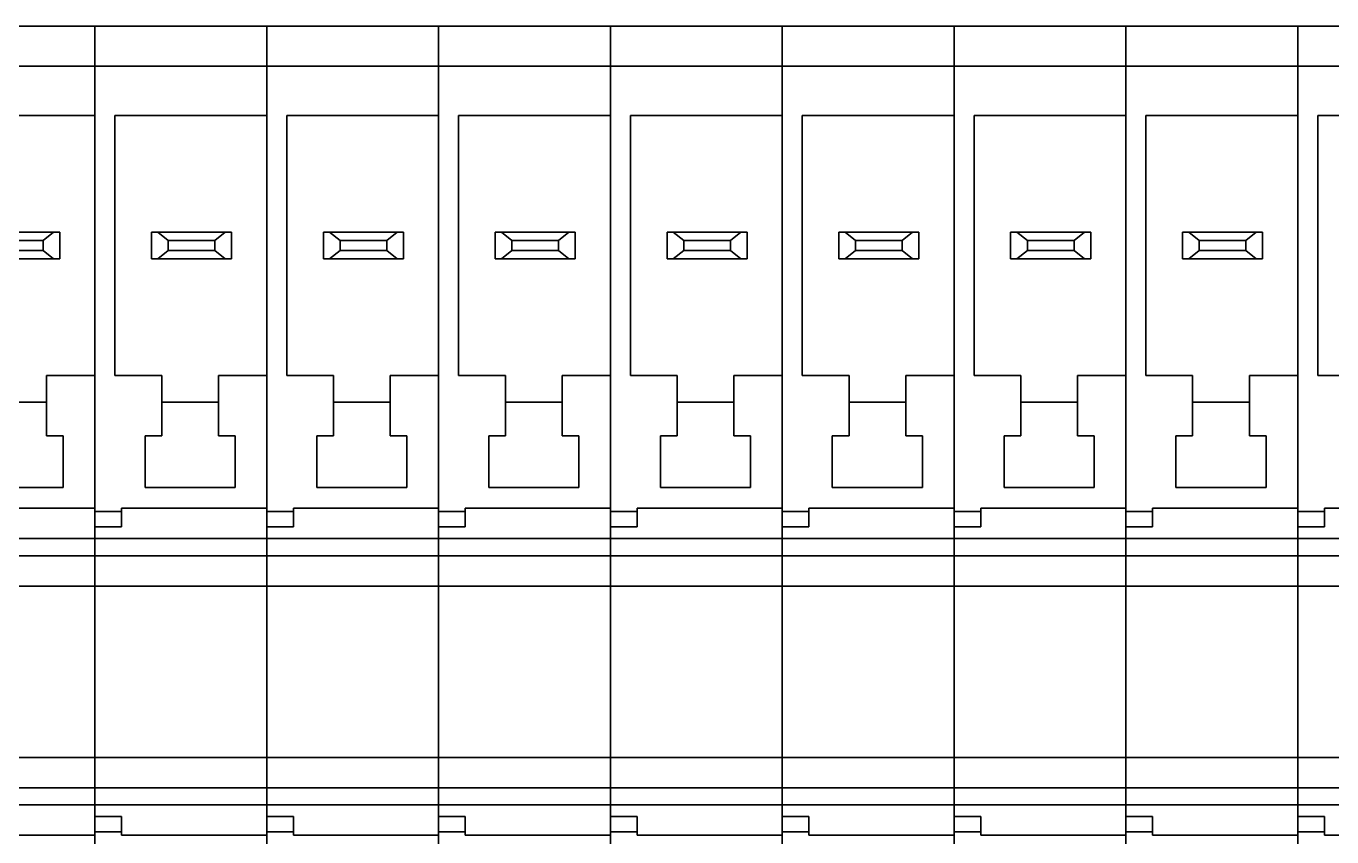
# Model space of a CAD drawing. Header units: millimetres. Extents: x 7 to 587, y 2 to 418.
# Drawn here: x 356.64 to 395.77, y 245.3 to 269.6 of the extents above; entities that cross this region are included whole.
import ezdxf

# ---------------------------------------------------------------- set-up
doc = ezdxf.new("R2010")
doc.units = ezdxf.units.MM
doc.layers.add('GR1_01', color=7, linetype='Continuous')

# ---------------------------------------------------------------- blocks, each defined once
blk = doc.blocks.new('BLKF113')
at = {"layer": 'GR1_01', "color": 3, "linetype": 'Continuous', "lineweight": 35}
for p, q in [((358.7, 269.6), (353.55, 269.6)), ((358.7, 269.6), (358.7, 268.4)), ((358.7, 268.4), (353.55, 268.4)), ((358.7, 268.4), (358.7, 266.925)), ((354.15, 266.925), (358.7, 266.925)), ((358.7, 259.125), (358.7, 266.925)), ((357.456, 263.425), (355.434, 263.425)), ((357.456, 263.425), (357.145, 263.175)), ((357.645, 263.425), (357.456, 263.425)), ((357.645, 262.625), (357.645, 263.425)), ((357.145, 263.175), (355.745, 263.175)), ((357.145, 262.875), (357.145, 263.175)), ((355.434, 262.625), (357.456, 262.625)), ((355.745, 262.875), (357.145, 262.875)), ((357.145, 262.875), (357.456, 262.625)), ((357.456, 262.625), (357.645, 262.625)), ((357.25, 259.125), (357.25, 258.325)), ((358.7, 259.125), (357.25, 259.125)), ((358.7, 259.125), (358.7, 255.15)), ((355.55, 258.325), (357.25, 258.325)), ((357.25, 258.325), (357.25, 257.325)), ((357.25, 257.325), (357.75, 257.325)), ((357.75, 257.325), (357.75, 255.775)), ((357.75, 255.775), (355.05, 255.775)), ((358.7, 255.15), (354.35, 255.15)), ((358.7, 255.15), (358.7, 254.24)), ((353.55, 254.24), (358.7, 254.24)), ((358.7, 253.728), (358.7, 254.24)), ((358.7, 253.728), (353.55, 253.728)), ((358.7, 253.728), (358.7, 252.816)), ((353.55, 252.816), (358.7, 252.816)), ((358.7, 252.816), (358.7, 247.684)), ((353.55, 247.684), (358.7, 247.684)), ((358.7, 246.772), (358.7, 247.684)), ((358.7, 246.772), (353.55, 246.772)), ((358.7, 246.772), (358.7, 246.26)), ((353.55, 246.26), (358.7, 246.26)), ((358.7, 245.35), (358.7, 246.26)), ((358.7, 245.35), (354.35, 245.35)), ((358.7, 245.018), (358.7, 245.35))]:
    blk.add_line(p, q, dxfattribs=at)
blk = doc.blocks.new('BLKF114')
at = {"layer": 'GR1_01', "color": 3, "linetype": 'Continuous', "lineweight": 35}
for p, q in [((358.7, 268.4), (358.7, 269.6)), ((363.85, 269.6), (358.7, 269.6)), ((363.85, 269.6), (363.85, 268.4)), ((363.85, 268.4), (358.7, 268.4)), ((358.7, 255.049), (358.7, 268.4)), ((363.85, 268.4), (363.85, 266.925)), ((359.3, 266.925), (363.85, 266.925)), ((359.3, 259.125), (359.3, 266.925)), ((363.85, 259.125), (363.85, 266.925)), ((360.584, 263.425), (360.395, 263.425)), ((360.395, 263.425), (360.395, 262.625)), ((360.895, 263.175), (360.584, 263.425)), ((362.606, 263.425), (360.584, 263.425)), ((362.606, 263.425), (362.295, 263.175)), ((362.795, 263.425), (362.606, 263.425)), ((362.795, 262.625), (362.795, 263.425)), ((362.295, 263.175), (360.895, 263.175)), ((360.895, 263.175), (360.895, 262.875)), ((362.295, 262.875), (362.295, 263.175)), ((360.395, 262.625), (360.584, 262.625)), ((360.584, 262.625), (360.895, 262.875)), ((360.584, 262.625), (362.606, 262.625)), ((360.895, 262.875), (362.295, 262.875)), ((362.295, 262.875), (362.606, 262.625)), ((362.606, 262.625), (362.795, 262.625)), ((360.7, 259.125), (359.3, 259.125)), ((360.7, 258.325), (360.7, 259.125)), ((362.4, 259.125), (362.4, 258.325)), ((363.85, 259.125), (362.4, 259.125)), ((363.85, 259.125), (363.85, 255.15)), ((360.7, 257.325), (360.7, 258.325)), ((360.7, 258.325), (362.4, 258.325)), ((362.4, 258.325), (362.4, 257.325)), ((360.2, 257.325), (360.7, 257.325)), ((360.2, 255.775), (360.2, 257.325)), ((362.4, 257.325), (362.9, 257.325)), ((362.9, 257.325), (362.9, 255.775)), ((362.9, 255.775), (360.2, 255.775)), ((359.5, 255.049), (358.7, 255.049)), ((358.7, 254.593), (358.7, 255.049)), ((363.85, 255.15), (359.5, 255.15)), ((359.5, 255.049), (359.5, 255.15)), ((359.5, 255.049), (359.5, 254.593)), ((363.85, 255.15), (363.85, 254.24)), ((359.5, 254.593), (358.7, 254.593)), ((358.7, 254.24), (358.7, 254.593)), ((358.7, 253.728), (358.7, 254.24)), ((358.7, 254.24), (363.85, 254.24)), ((363.85, 253.728), (363.85, 254.24)), ((363.85, 253.728), (358.7, 253.728)), ((358.7, 253.728), (358.7, 252.816)), ((363.85, 253.728), (363.85, 252.816)), ((358.7, 252.816), (363.85, 252.816)), ((358.7, 247.684), (358.7, 252.816)), ((363.85, 252.816), (363.85, 247.684)), ((358.7, 247.684), (363.85, 247.684)), ((358.7, 247.684), (358.7, 246.772)), ((363.85, 246.772), (363.85, 247.684)), ((363.85, 246.772), (358.7, 246.772)), ((358.7, 246.772), (358.7, 246.26)), ((363.85, 246.772), (363.85, 246.26)), ((358.7, 246.26), (363.85, 246.26)), ((358.7, 245.907), (358.7, 246.26)), ((363.85, 245.35), (363.85, 246.26)), ((359.5, 245.907), (358.7, 245.907)), ((358.7, 245.451), (358.7, 245.907)), ((359.5, 245.907), (359.5, 245.451)), ((359.5, 245.451), (358.7, 245.451)), ((358.7, 245.018), (358.7, 245.451)), ((359.5, 245.451), (359.5, 245.35)), ((363.85, 245.35), (359.5, 245.35)), ((363.85, 245.018), (363.85, 245.35))]:
    blk.add_line(p, q, dxfattribs=at)
blk = doc.blocks.new('BLKF115')
at = {"layer": 'GR1_01', "color": 3, "linetype": 'Continuous', "lineweight": 35}
for p, q in [((363.85, 268.4), (363.85, 269.6)), ((369, 269.6), (363.85, 269.6)), ((369, 269.6), (369, 268.4)), ((369, 268.4), (363.85, 268.4)), ((363.85, 255.049), (363.85, 268.4)), ((369, 268.4), (369, 266.925)), ((364.45, 266.925), (369, 266.925)), ((364.45, 259.125), (364.45, 266.925)), ((369, 259.125), (369, 266.925)), ((365.734, 263.425), (365.545, 263.425)), ((365.545, 263.425), (365.545, 262.625)), ((366.045, 263.175), (365.734, 263.425)), ((367.756, 263.425), (365.734, 263.425)), ((367.756, 263.425), (367.445, 263.175)), ((367.945, 263.425), (367.756, 263.425)), ((367.945, 262.625), (367.945, 263.425)), ((367.445, 263.175), (366.045, 263.175)), ((366.045, 263.175), (366.045, 262.875)), ((367.445, 262.875), (367.445, 263.175)), ((365.545, 262.625), (365.734, 262.625)), ((365.734, 262.625), (366.045, 262.875)), ((365.734, 262.625), (367.756, 262.625)), ((366.045, 262.875), (367.445, 262.875)), ((367.445, 262.875), (367.756, 262.625)), ((367.756, 262.625), (367.945, 262.625)), ((365.85, 259.125), (364.45, 259.125)), ((365.85, 258.325), (365.85, 259.125)), ((367.55, 259.125), (367.55, 258.325)), ((369, 259.125), (367.55, 259.125)), ((369, 259.125), (369, 255.15)), ((365.85, 257.325), (365.85, 258.325)), ((365.85, 258.325), (367.55, 258.325)), ((367.55, 258.325), (367.55, 257.325)), ((365.35, 257.325), (365.85, 257.325)), ((365.35, 255.775), (365.35, 257.325)), ((367.55, 257.325), (368.05, 257.325)), ((368.05, 257.325), (368.05, 255.775)), ((368.05, 255.775), (365.35, 255.775)), ((364.65, 255.049), (363.85, 255.049)), ((363.85, 254.593), (363.85, 255.049)), ((369, 255.15), (364.65, 255.15)), ((364.65, 255.049), (364.65, 255.15)), ((364.65, 255.049), (364.65, 254.593)), ((369, 255.15), (369, 254.24)), ((364.65, 254.593), (363.85, 254.593)), ((363.85, 254.24), (363.85, 254.593)), ((363.85, 253.728), (363.85, 254.24)), ((363.85, 254.24), (369, 254.24)), ((369, 253.728), (369, 254.24)), ((369, 253.728), (363.85, 253.728)), ((363.85, 253.728), (363.85, 252.816)), ((369, 253.728), (369, 252.816)), ((363.85, 252.816), (369, 252.816)), ((363.85, 247.684), (363.85, 252.816)), ((369, 252.816), (369, 247.684)), ((363.85, 247.684), (369, 247.684)), ((363.85, 247.684), (363.85, 246.772)), ((369, 246.772), (369, 247.684)), ((369, 246.772), (363.85, 246.772)), ((363.85, 246.772), (363.85, 246.26)), ((369, 246.772), (369, 246.26)), ((363.85, 246.26), (369, 246.26)), ((363.85, 245.907), (363.85, 246.26)), ((369, 245.35), (369, 246.26)), ((364.65, 245.907), (363.85, 245.907)), ((363.85, 245.451), (363.85, 245.907)), ((364.65, 245.907), (364.65, 245.451)), ((364.65, 245.451), (363.85, 245.451)), ((363.85, 245.018), (363.85, 245.451)), ((364.65, 245.451), (364.65, 245.35)), ((369, 245.35), (364.65, 245.35)), ((369, 245.018), (369, 245.35))]:
    blk.add_line(p, q, dxfattribs=at)
blk = doc.blocks.new('BLKF116')
at = {"layer": 'GR1_01', "color": 3, "linetype": 'Continuous', "lineweight": 35}
for p, q in [((369, 268.4), (369, 269.6)), ((374.15, 269.6), (369, 269.6)), ((374.15, 269.6), (374.15, 268.4)), ((374.15, 268.4), (369, 268.4)), ((369, 255.049), (369, 268.4)), ((374.15, 268.4), (374.15, 266.925)), ((369.6, 266.925), (374.15, 266.925)), ((369.6, 259.125), (369.6, 266.925)), ((374.15, 259.125), (374.15, 266.925)), ((370.884, 263.425), (370.695, 263.425)), ((370.695, 263.425), (370.695, 262.625)), ((371.195, 263.175), (370.884, 263.425)), ((372.906, 263.425), (370.884, 263.425)), ((372.906, 263.425), (372.595, 263.175)), ((373.095, 263.425), (372.906, 263.425)), ((373.095, 262.625), (373.095, 263.425)), ((372.595, 263.175), (371.195, 263.175)), ((371.195, 263.175), (371.195, 262.875)), ((372.595, 262.875), (372.595, 263.175)), ((370.695, 262.625), (370.884, 262.625)), ((370.884, 262.625), (371.195, 262.875)), ((370.884, 262.625), (372.906, 262.625)), ((371.195, 262.875), (372.595, 262.875)), ((372.595, 262.875), (372.906, 262.625)), ((372.906, 262.625), (373.095, 262.625)), ((371, 259.125), (369.6, 259.125)), ((371, 258.325), (371, 259.125)), ((372.7, 259.125), (372.7, 258.325)), ((374.15, 259.125), (372.7, 259.125)), ((374.15, 259.125), (374.15, 255.15)), ((371, 257.325), (371, 258.325)), ((371, 258.325), (372.7, 258.325)), ((372.7, 258.325), (372.7, 257.325)), ((370.5, 257.325), (371, 257.325)), ((370.5, 255.775), (370.5, 257.325)), ((372.7, 257.325), (373.2, 257.325)), ((373.2, 257.325), (373.2, 255.775)), ((373.2, 255.775), (370.5, 255.775)), ((369.8, 255.049), (369, 255.049)), ((369, 254.593), (369, 255.049)), ((374.15, 255.15), (369.8, 255.15)), ((369.8, 255.049), (369.8, 255.15)), ((369.8, 255.049), (369.8, 254.593)), ((374.15, 255.15), (374.15, 254.24)), ((369.8, 254.593), (369, 254.593)), ((369, 254.24), (369, 254.593)), ((369, 253.728), (369, 254.24)), ((369, 254.24), (374.15, 254.24)), ((374.15, 253.728), (374.15, 254.24)), ((374.15, 253.728), (369, 253.728)), ((369, 253.728), (369, 252.816)), ((374.15, 253.728), (374.15, 252.816)), ((369, 252.816), (374.15, 252.816)), ((369, 247.684), (369, 252.816)), ((374.15, 252.816), (374.15, 247.684)), ((369, 247.684), (374.15, 247.684)), ((369, 247.684), (369, 246.772)), ((374.15, 246.772), (374.15, 247.684)), ((374.15, 246.772), (369, 246.772)), ((369, 246.772), (369, 246.26)), ((374.15, 246.772), (374.15, 246.26)), ((369, 246.26), (374.15, 246.26)), ((369, 245.907), (369, 246.26)), ((374.15, 245.35), (374.15, 246.26)), ((369.8, 245.907), (369, 245.907)), ((369, 245.451), (369, 245.907)), ((369.8, 245.907), (369.8, 245.451)), ((369.8, 245.451), (369, 245.451)), ((369, 245.018), (369, 245.451)), ((369.8, 245.451), (369.8, 245.35)), ((374.15, 245.35), (369.8, 245.35)), ((374.15, 245.018), (374.15, 245.35))]:
    blk.add_line(p, q, dxfattribs=at)
blk = doc.blocks.new('BLKF117')
at = {"layer": 'GR1_01', "color": 3, "linetype": 'Continuous', "lineweight": 35}
for p, q in [((374.15, 268.4), (374.15, 269.6)), ((379.3, 269.6), (374.15, 269.6)), ((379.3, 269.6), (379.3, 268.4)), ((379.3, 268.4), (374.15, 268.4)), ((374.15, 255.049), (374.15, 268.4)), ((379.3, 268.4), (379.3, 266.925)), ((374.75, 266.925), (379.3, 266.925)), ((374.75, 259.125), (374.75, 266.925)), ((379.3, 259.125), (379.3, 266.925)), ((376.034, 263.425), (375.845, 263.425)), ((375.845, 263.425), (375.845, 262.625)), ((376.345, 263.175), (376.034, 263.425)), ((378.056, 263.425), (376.034, 263.425)), ((378.056, 263.425), (377.745, 263.175)), ((378.245, 263.425), (378.056, 263.425)), ((378.245, 262.625), (378.245, 263.425)), ((377.745, 263.175), (376.345, 263.175)), ((376.345, 263.175), (376.345, 262.875)), ((377.745, 262.875), (377.745, 263.175)), ((375.845, 262.625), (376.034, 262.625)), ((376.034, 262.625), (376.345, 262.875)), ((376.034, 262.625), (378.056, 262.625)), ((376.345, 262.875), (377.745, 262.875)), ((377.745, 262.875), (378.056, 262.625)), ((378.056, 262.625), (378.245, 262.625)), ((376.15, 259.125), (374.75, 259.125)), ((376.15, 258.325), (376.15, 259.125)), ((377.85, 259.125), (377.85, 258.325)), ((379.3, 259.125), (377.85, 259.125)), ((379.3, 259.125), (379.3, 255.15)), ((376.15, 257.325), (376.15, 258.325)), ((376.15, 258.325), (377.85, 258.325)), ((377.85, 258.325), (377.85, 257.325)), ((375.65, 257.325), (376.15, 257.325)), ((375.65, 255.775), (375.65, 257.325)), ((377.85, 257.325), (378.35, 257.325)), ((378.35, 257.325), (378.35, 255.775)), ((378.35, 255.775), (375.65, 255.775)), ((374.95, 255.049), (374.15, 255.049)), ((374.15, 254.593), (374.15, 255.049)), ((379.3, 255.15), (374.95, 255.15)), ((374.95, 255.049), (374.95, 255.15)), ((374.95, 255.049), (374.95, 254.593)), ((379.3, 255.15), (379.3, 254.24)), ((374.95, 254.593), (374.15, 254.593)), ((374.15, 254.24), (374.15, 254.593)), ((374.15, 253.728), (374.15, 254.24)), ((374.15, 254.24), (379.3, 254.24)), ((379.3, 253.728), (379.3, 254.24)), ((379.3, 253.728), (374.15, 253.728)), ((374.15, 253.728), (374.15, 252.816)), ((379.3, 253.728), (379.3, 252.816)), ((374.15, 252.816), (379.3, 252.816)), ((374.15, 247.684), (374.15, 252.816)), ((379.3, 252.816), (379.3, 247.684)), ((374.15, 247.684), (379.3, 247.684)), ((374.15, 247.684), (374.15, 246.772)), ((379.3, 246.772), (379.3, 247.684)), ((379.3, 246.772), (374.15, 246.772)), ((374.15, 246.772), (374.15, 246.26)), ((379.3, 246.772), (379.3, 246.26)), ((374.15, 246.26), (379.3, 246.26)), ((374.15, 245.907), (374.15, 246.26)), ((379.3, 245.35), (379.3, 246.26)), ((374.95, 245.907), (374.15, 245.907)), ((374.15, 245.451), (374.15, 245.907)), ((374.95, 245.907), (374.95, 245.451)), ((374.95, 245.451), (374.15, 245.451)), ((374.15, 245.018), (374.15, 245.451)), ((374.95, 245.451), (374.95, 245.35)), ((379.3, 245.35), (374.95, 245.35)), ((379.3, 245.018), (379.3, 245.35))]:
    blk.add_line(p, q, dxfattribs=at)
blk = doc.blocks.new('BLKF118')
at = {"layer": 'GR1_01', "color": 3, "linetype": 'Continuous', "lineweight": 35}
for p, q in [((379.3, 268.4), (379.3, 269.6)), ((384.45, 269.6), (379.3, 269.6)), ((384.45, 269.6), (384.45, 268.4)), ((384.45, 268.4), (379.3, 268.4)), ((379.3, 255.049), (379.3, 268.4)), ((384.45, 268.4), (384.45, 266.925)), ((379.9, 266.925), (384.45, 266.925)), ((379.9, 259.125), (379.9, 266.925)), ((384.45, 259.125), (384.45, 266.925)), ((381.184, 263.425), (380.995, 263.425)), ((380.995, 263.425), (380.995, 262.625)), ((381.495, 263.175), (381.184, 263.425)), ((383.206, 263.425), (381.184, 263.425)), ((383.206, 263.425), (382.895, 263.175)), ((383.395, 263.425), (383.206, 263.425)), ((383.395, 262.625), (383.395, 263.425)), ((382.895, 263.175), (381.495, 263.175)), ((381.495, 263.175), (381.495, 262.875)), ((382.895, 262.875), (382.895, 263.175)), ((380.995, 262.625), (381.184, 262.625)), ((381.184, 262.625), (381.495, 262.875)), ((381.184, 262.625), (383.206, 262.625)), ((381.495, 262.875), (382.895, 262.875)), ((382.895, 262.875), (383.206, 262.625)), ((383.206, 262.625), (383.395, 262.625)), ((381.3, 259.125), (379.9, 259.125)), ((381.3, 258.325), (381.3, 259.125)), ((383, 259.125), (383, 258.325)), ((384.45, 259.125), (383, 259.125)), ((384.45, 259.125), (384.45, 255.15)), ((381.3, 257.325), (381.3, 258.325)), ((381.3, 258.325), (383, 258.325)), ((383, 258.325), (383, 257.325)), ((380.8, 257.325), (381.3, 257.325)), ((380.8, 255.775), (380.8, 257.325)), ((383, 257.325), (383.5, 257.325)), ((383.5, 257.325), (383.5, 255.775)), ((383.5, 255.775), (380.8, 255.775)), ((380.1, 255.049), (379.3, 255.049)), ((379.3, 254.593), (379.3, 255.049)), ((384.45, 255.15), (380.1, 255.15)), ((380.1, 255.049), (380.1, 255.15)), ((380.1, 255.049), (380.1, 254.593)), ((384.45, 255.15), (384.45, 254.24)), ((380.1, 254.593), (379.3, 254.593)), ((379.3, 254.24), (379.3, 254.593)), ((379.3, 253.728), (379.3, 254.24)), ((379.3, 254.24), (384.45, 254.24)), ((384.45, 253.728), (384.45, 254.24)), ((384.45, 253.728), (379.3, 253.728)), ((379.3, 253.728), (379.3, 252.816)), ((384.45, 253.728), (384.45, 252.816)), ((379.3, 252.816), (384.45, 252.816)), ((379.3, 247.684), (379.3, 252.816)), ((384.45, 252.816), (384.45, 247.684)), ((379.3, 247.684), (384.45, 247.684)), ((379.3, 247.684), (379.3, 246.772)), ((384.45, 246.772), (384.45, 247.684)), ((384.45, 246.772), (379.3, 246.772)), ((379.3, 246.772), (379.3, 246.26)), ((384.45, 246.772), (384.45, 246.26)), ((379.3, 246.26), (384.45, 246.26)), ((379.3, 245.907), (379.3, 246.26)), ((384.45, 245.35), (384.45, 246.26)), ((380.1, 245.907), (379.3, 245.907)), ((379.3, 245.451), (379.3, 245.907)), ((380.1, 245.907), (380.1, 245.451)), ((380.1, 245.451), (379.3, 245.451)), ((379.3, 245.018), (379.3, 245.451)), ((380.1, 245.451), (380.1, 245.35)), ((384.45, 245.35), (380.1, 245.35)), ((384.45, 245.018), (384.45, 245.35))]:
    blk.add_line(p, q, dxfattribs=at)
blk = doc.blocks.new('BLKF119')
at = {"layer": 'GR1_01', "color": 3, "linetype": 'Continuous', "lineweight": 35}
for p, q in [((384.45, 268.4), (384.45, 269.6)), ((389.6, 269.6), (384.45, 269.6)), ((389.6, 269.6), (389.6, 268.4)), ((389.6, 268.4), (384.45, 268.4)), ((384.45, 255.049), (384.45, 268.4)), ((389.6, 268.4), (389.6, 266.925)), ((385.05, 266.925), (389.6, 266.925)), ((385.05, 259.125), (385.05, 266.925)), ((389.6, 259.125), (389.6, 266.925)), ((386.334, 263.425), (386.145, 263.425)), ((386.145, 263.425), (386.145, 262.625)), ((386.645, 263.175), (386.334, 263.425)), ((388.356, 263.425), (386.334, 263.425)), ((388.356, 263.425), (388.045, 263.175)), ((388.545, 263.425), (388.356, 263.425)), ((388.545, 262.625), (388.545, 263.425)), ((388.045, 263.175), (386.645, 263.175)), ((386.645, 263.175), (386.645, 262.875)), ((388.045, 262.875), (388.045, 263.175)), ((386.145, 262.625), (386.334, 262.625)), ((386.334, 262.625), (386.645, 262.875)), ((386.334, 262.625), (388.356, 262.625)), ((386.645, 262.875), (388.045, 262.875)), ((388.045, 262.875), (388.356, 262.625)), ((388.356, 262.625), (388.545, 262.625)), ((386.45, 259.125), (385.05, 259.125)), ((386.45, 258.325), (386.45, 259.125)), ((388.15, 259.125), (388.15, 258.325)), ((389.6, 259.125), (388.15, 259.125)), ((389.6, 259.125), (389.6, 255.15)), ((386.45, 257.325), (386.45, 258.325)), ((386.45, 258.325), (388.15, 258.325)), ((388.15, 258.325), (388.15, 257.325)), ((385.95, 257.325), (386.45, 257.325)), ((385.95, 255.775), (385.95, 257.325)), ((388.15, 257.325), (388.65, 257.325)), ((388.65, 257.325), (388.65, 255.775)), ((388.65, 255.775), (385.95, 255.775)), ((385.25, 255.049), (384.45, 255.049)), ((384.45, 254.593), (384.45, 255.049)), ((389.6, 255.15), (385.25, 255.15)), ((385.25, 255.049), (385.25, 255.15)), ((385.25, 255.049), (385.25, 254.593)), ((389.6, 255.15), (389.6, 254.24)), ((385.25, 254.593), (384.45, 254.593)), ((384.45, 254.24), (384.45, 254.593)), ((384.45, 253.728), (384.45, 254.24)), ((384.45, 254.24), (389.6, 254.24)), ((389.6, 253.728), (389.6, 254.24)), ((389.6, 253.728), (384.45, 253.728)), ((384.45, 253.728), (384.45, 252.816)), ((389.6, 253.728), (389.6, 252.816)), ((384.45, 252.816), (389.6, 252.816)), ((384.45, 247.684), (384.45, 252.816)), ((389.6, 252.816), (389.6, 247.684)), ((384.45, 247.684), (389.6, 247.684)), ((384.45, 247.684), (384.45, 246.772)), ((389.6, 246.772), (389.6, 247.684)), ((389.6, 246.772), (384.45, 246.772)), ((384.45, 246.772), (384.45, 246.26)), ((389.6, 246.772), (389.6, 246.26)), ((384.45, 246.26), (389.6, 246.26)), ((384.45, 245.907), (384.45, 246.26)), ((389.6, 245.35), (389.6, 246.26)), ((385.25, 245.907), (384.45, 245.907)), ((384.45, 245.451), (384.45, 245.907)), ((385.25, 245.907), (385.25, 245.451)), ((385.25, 245.451), (384.45, 245.451)), ((384.45, 245.018), (384.45, 245.451)), ((385.25, 245.451), (385.25, 245.35)), ((389.6, 245.35), (385.25, 245.35)), ((389.6, 245.018), (389.6, 245.35))]:
    blk.add_line(p, q, dxfattribs=at)
blk = doc.blocks.new('BLKF120')
at = {"layer": 'GR1_01', "color": 3, "linetype": 'Continuous', "lineweight": 35}
for p, q in [((389.6, 268.4), (389.6, 269.6)), ((394.75, 269.6), (389.6, 269.6)), ((394.75, 269.6), (394.75, 268.4)), ((394.75, 268.4), (389.6, 268.4)), ((389.6, 255.049), (389.6, 268.4)), ((394.75, 268.4), (394.75, 266.925)), ((390.2, 266.925), (394.75, 266.925)), ((390.2, 259.125), (390.2, 266.925)), ((394.75, 259.125), (394.75, 266.925)), ((391.484, 263.425), (391.295, 263.425)), ((391.295, 263.425), (391.295, 262.625)), ((391.795, 263.175), (391.484, 263.425)), ((393.506, 263.425), (391.484, 263.425)), ((393.506, 263.425), (393.195, 263.175)), ((393.695, 263.425), (393.506, 263.425)), ((393.695, 262.625), (393.695, 263.425)), ((393.195, 263.175), (391.795, 263.175)), ((391.795, 263.175), (391.795, 262.875)), ((393.195, 262.875), (393.195, 263.175)), ((391.295, 262.625), (391.484, 262.625)), ((391.484, 262.625), (391.795, 262.875)), ((391.484, 262.625), (393.506, 262.625)), ((391.795, 262.875), (393.195, 262.875)), ((393.195, 262.875), (393.506, 262.625)), ((393.506, 262.625), (393.695, 262.625)), ((391.6, 259.125), (390.2, 259.125)), ((391.6, 258.325), (391.6, 259.125)), ((393.3, 259.125), (393.3, 258.325)), ((394.75, 259.125), (393.3, 259.125)), ((394.75, 259.125), (394.75, 255.15)), ((391.6, 257.325), (391.6, 258.325)), ((391.6, 258.325), (393.3, 258.325)), ((393.3, 258.325), (393.3, 257.325)), ((391.1, 257.325), (391.6, 257.325)), ((391.1, 255.775), (391.1, 257.325)), ((393.3, 257.325), (393.8, 257.325)), ((393.8, 257.325), (393.8, 255.775)), ((393.8, 255.775), (391.1, 255.775)), ((390.4, 255.049), (389.6, 255.049)), ((389.6, 254.593), (389.6, 255.049)), ((394.75, 255.15), (390.4, 255.15)), ((390.4, 255.049), (390.4, 255.15)), ((390.4, 255.049), (390.4, 254.593)), ((394.75, 255.15), (394.75, 254.24)), ((390.4, 254.593), (389.6, 254.593)), ((389.6, 254.24), (389.6, 254.593)), ((389.6, 253.728), (389.6, 254.24)), ((389.6, 254.24), (394.75, 254.24)), ((394.75, 253.728), (394.75, 254.24)), ((394.75, 253.728), (389.6, 253.728)), ((389.6, 253.728), (389.6, 252.816)), ((394.75, 253.728), (394.75, 252.816)), ((389.6, 252.816), (394.75, 252.816)), ((389.6, 247.684), (389.6, 252.816)), ((394.75, 252.816), (394.75, 247.684)), ((389.6, 247.684), (394.75, 247.684)), ((389.6, 247.684), (389.6, 246.772)), ((394.75, 246.772), (394.75, 247.684)), ((394.75, 246.772), (389.6, 246.772)), ((389.6, 246.772), (389.6, 246.26)), ((394.75, 246.772), (394.75, 246.26)), ((389.6, 246.26), (394.75, 246.26)), ((389.6, 245.907), (389.6, 246.26)), ((394.75, 245.35), (394.75, 246.26)), ((390.4, 245.907), (389.6, 245.907)), ((389.6, 245.451), (389.6, 245.907)), ((390.4, 245.907), (390.4, 245.451)), ((390.4, 245.451), (389.6, 245.451)), ((389.6, 245.018), (389.6, 245.451)), ((390.4, 245.451), (390.4, 245.35)), ((394.75, 245.35), (390.4, 245.35)), ((394.75, 245.018), (394.75, 245.35))]:
    blk.add_line(p, q, dxfattribs=at)
blk = doc.blocks.new('BLKF121')
at = {"layer": 'GR1_01', "color": 3, "linetype": 'Continuous', "lineweight": 35}
for p, q in [((394.75, 268.4), (394.75, 269.6)), ((399.9, 269.6), (394.75, 269.6)), ((399.9, 268.4), (394.75, 268.4)), ((394.75, 255.049), (394.75, 268.4)), ((395.35, 266.925), (399.9, 266.925)), ((395.35, 259.125), (395.35, 266.925)), ((396.75, 259.125), (395.35, 259.125)), ((395.55, 255.049), (394.75, 255.049)), ((394.75, 254.593), (394.75, 255.049)), ((399.9, 255.15), (395.55, 255.15)), ((395.55, 255.049), (395.55, 255.15)), ((395.55, 255.049), (395.55, 254.593)), ((395.55, 254.593), (394.75, 254.593)), ((394.75, 254.24), (394.75, 254.593)), ((394.75, 253.728), (394.75, 254.24)), ((394.75, 254.24), (399.9, 254.24)), ((399.9, 253.728), (394.75, 253.728)), ((394.75, 253.728), (394.75, 252.816)), ((394.75, 252.816), (399.9, 252.816)), ((394.75, 247.684), (394.75, 252.816)), ((394.75, 247.684), (399.9, 247.684)), ((394.75, 247.684), (394.75, 246.772)), ((399.9, 246.772), (394.75, 246.772)), ((394.75, 246.772), (394.75, 246.26)), ((394.75, 246.26), (399.9, 246.26)), ((394.75, 245.907), (394.75, 246.26)), ((395.55, 245.907), (394.75, 245.907)), ((394.75, 245.451), (394.75, 245.907)), ((395.55, 245.907), (395.55, 245.451)), ((395.55, 245.451), (394.75, 245.451)), ((394.75, 245.018), (394.75, 245.451)), ((395.55, 245.451), (395.55, 245.35)), ((399.9, 245.35), (395.55, 245.35))]:
    blk.add_line(p, q, dxfattribs=at)
blk = doc.blocks.new('BLKF112')
at = {"layer": 'GR1_01', "color": 3, "linetype": 'Continuous', "lineweight": 35}
for name in ['BLKF113', 'BLKF114', 'BLKF115', 'BLKF116', 'BLKF117', 'BLKF118', 'BLKF119', 'BLKF120', 'BLKF121']:
    blk.add_blockref(name, (0, 0), dxfattribs=at)

msp = doc.modelspace()

# ---------------------------------------------------------------- block references
at = {"layer": 'GR1_01', "color": 3, "linetype": 'Continuous', "lineweight": 35}
msp.add_blockref('BLKF112', (0, 0), dxfattribs=at)

doc.saveas('drawing.dxf')
